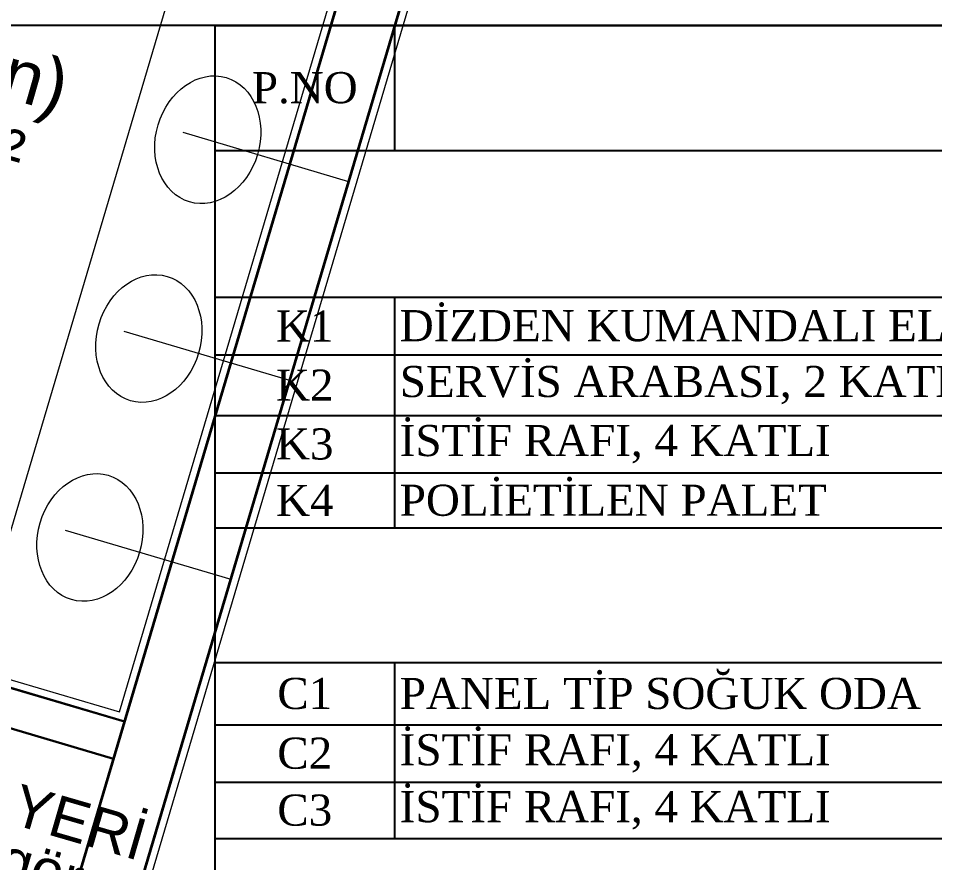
# Model space of a CAD drawing. Header units: millimetres. Extents: x 62878 to 70819, y -67946 to -61850.
# Drawn here: x 68203.7 to 68557, y -64620.7 to -64295 of the extents above; entities that cross this region are included whole.
import ezdxf
from ezdxf.enums import TextEntityAlignment as Align

# ---------------------------------------------------------------- set-up
doc = ezdxf.new("R2010")
doc.units = ezdxf.units.MM
doc.layers.add('alan hesabı1', color=7, linetype='Continuous', plot=False)
for name, color, linetype in [('Alan yazısı 2', 6, 'Continuous'), ('MAH-ADI 1', 12, 'Continuous'), ('MAH-ADI 2', 11, 'Continuous')]:
    doc.layers.add(name, color=color, linetype=linetype)
for name, color, linetype, lineweight in [('DOGRAMA', 171, 'Continuous', 0), ('DUVAR-GAZBETON', 84, 'Continuous', 35), ('DUVAR-yeni', 3, 'Continuous', 30), ('SIVA(yeni)', 2, 'Continuous', 9), ('TEFRİŞ-yeni', 53, 'Continuous', 9)]:
    doc.layers.add(name, color=color, linetype=linetype, lineweight=lineweight)
doc.styles.add('bold', font='arial.ttf', dxfattribs={"height": 10})
doc.styles.add('Halil 1', font='times.ttf', dxfattribs={"height": 12})

# ---------------------------------------------------------------- blocks, each defined once
blk = doc.blocks.new('*T151')
at = {"color": 0, "linetype": 'ByBlock', "lineweight": -2, "transparency": 16777216}
for p, q in [((0, 0), (804.29, 0)), ((0, 0), (0, -2461.36)), ((69.26, 0), (69.26, -48.15)), ((593.52, 0), (593.52, -48.15)), ((741.26, 0), (741.26, -48.15)), ((804.29, 0), (804.29, -2461.36)), ((0, -48.15), (804.29, -48.15)), ((0, -104.82), (804.29, -104.82)), ((69.26, -104.82), (69.26, -193.79)), ((593.52, -104.82), (593.52, -193.79)), ((741.26, -104.82), (741.26, -193.79)), ((0, -126.98), (804.29, -126.98)), ((0, -150.38), (804.29, -150.38)), ((0, -172.53), (804.29, -172.53)), ((0, -193.79), (804.29, -193.79)), ((0, -245.7), (804.29, -245.7)), ((69.26, -245.7), (69.26, -313.53)), ((593.52, -245.7), (593.52, -313.53)), ((741.26, -245.7), (741.26, -313.53)), ((0, -269.65), (804.29, -269.65)), ((0, -291.8), (804.29, -291.8)), ((0, -313.53), (804.29, -313.53)), ((0, -365.45), (804.29, -365.45)), ((69.26, -365.45), (69.26, -430.66)), ((593.52, -365.45), (593.52, -430.66)), ((741.26, -365.45), (741.26, -430.66)), ((0, -387.19), (804.29, -387.19)), ((0, -408.92), (804.29, -408.92)), ((0, -430.66), (804.29, -430.66)), ((0, -483.49), (804.29, -483.49)), ((69.26, -483.49), (69.26, -614.68)), ((593.52, -483.49), (593.52, -614.68)), ((741.26, -483.49), (741.26, -614.68)), ((0, -505.65), (804.29, -505.65)), ((0, -527.38), (804.29, -527.38)), ((0, -549.54), (804.29, -549.54)), ((0, -571.27), (804.29, -571.27)), ((0, -592.52), (804.29, -592.52)), ((0, -614.68), (804.29, -614.68)), ((0, -666.6), (804.29, -666.6)), ((69.26, -666.6), (69.26, -800.39)), ((593.52, -666.6), (593.52, -800.39)), ((741.26, -666.6), (741.26, -800.39)), ((0, -688.76), (804.29, -688.76)), ((0, -710.92), (804.29, -710.92)), ((0, -733.08), (804.29, -733.08)), ((0, -755.24), (804.29, -755.24)), ((0, -778.23), (804.29, -778.23)), ((0, -800.39), (804.29, -800.39)), ((0, -853.21), (804.29, -853.21)), ((69.26, -853.21), (69.26, -1263.06)), ((593.52, -853.21), (593.52, -1263.06)), ((741.26, -853.21), (741.26, -1263.06)), ((0, -875.37), (804.29, -875.37)), ((0, -897.11), (804.29, -897.11)), ((0, -918.84), (804.29, -918.84)), ((0, -941), (804.29, -941)), ((0, -962.26), (804.29, -962.26)), ((0, -983.51), (804.29, -983.51)), ((0, -1005.25), (804.29, -1005.25)), ((0, -1026.5), (804.29, -1026.5)), ((0, -1047.75), (804.29, -1047.75)), ((0, -1069.49), (804.29, -1069.49)), ((0, -1090.74), (804.29, -1090.74)), ((0, -1111.99), (804.29, -1111.99)), ((0, -1133.24), (804.29, -1133.24)), ((0, -1154.5), (804.29, -1154.5)), ((0, -1176.23), (804.29, -1176.23)), ((0, -1197.48), (804.29, -1197.48)), ((0, -1218.74), (804.29, -1218.74)), ((0, -1240.9), (804.29, -1240.9)), ((0, -1263.06), (804.29, -1263.06)), ((0, -1314.98), (804.29, -1314.98)), ((69.26, -1314.98), (69.26, -1465.62)), ((593.52, -1314.98), (593.52, -1465.62)), ((741.26, -1314.98), (741.26, -1465.62)), ((0, -1336.23), (804.29, -1336.23)), ((0, -1357.96), (804.29, -1357.96)), ((0, -1379.22), (804.29, -1379.22)), ((0, -1400.47), (804.29, -1400.47)), ((0, -1422.21), (804.29, -1422.21)), ((0, -1444.37), (804.29, -1444.37)), ((0, -1465.62), (804.29, -1465.62)), ((0, -1517.54), (804.29, -1517.54)), ((69.26, -1517.54), (69.26, -2000.61)), ((593.52, -1517.54), (593.52, -2000.61)), ((741.26, -1517.54), (741.26, -2000.61)), ((0, -1538.79), (804.29, -1538.79)), ((0, -1560.53), (804.29, -1560.53)), ((0, -1582.69), (804.29, -1582.69)), ((0, -1604.42), (804.29, -1604.42)), ((0, -1626.16), (804.29, -1626.16)), ((0, -1648.32), (804.29, -1648.32)), ((0, -1670.48), (804.29, -1670.48)), ((0, -1691.73), (804.29, -1691.73)), ((0, -1713.47), (804.29, -1713.47)), ((0, -1735.63), (804.29, -1735.63)), ((0, -1756.88), (804.29, -1756.88)), ((0, -1779.02), (804.29, -1779.02)), ((0, -1801.18), (804.29, -1801.18)), ((0, -1823.34), (804.29, -1823.34)), ((0, -1845.5), (804.29, -1845.5)), ((0, -1868.07), (804.29, -1868.07)), ((0, -1889.81), (804.29, -1889.81)), ((0, -1911.97), (804.29, -1911.97)), ((0, -1934.13), (804.29, -1934.13)), ((0, -1956.29), (804.29, -1956.29)), ((0, -1978.45), (804.29, -1978.45)), ((0, -2000.61), (804.29, -2000.61)), ((0, -2056.12), (804.29, -2056.12)), ((69.26, -2056.12), (69.26, -2342.09)), ((593.52, -2056.12), (593.52, -2342.09)), ((741.26, -2056.12), (741.26, -2342.09)), ((0, -2078.28), (804.29, -2078.28)), ((0, -2102.35), (804.29, -2102.35)), ((0, -2124.5), (804.29, -2124.5)), ((0, -2146.66), (804.29, -2146.66)), ((0, -2168.39), (804.29, -2168.39)), ((0, -2189.65), (804.29, -2189.65)), ((0, -2211.38), (804.29, -2211.38)), ((0, -2233.95), (804.29, -2233.95)), ((0, -2255.69), (804.29, -2255.69)), ((0, -2277.85), (804.29, -2277.85)), ((0, -2299.1), (804.29, -2299.1)), ((0, -2320.83), (804.29, -2320.83)), ((0, -2342.09), (804.29, -2342.09)), ((0, -2397.61), (804.29, -2397.61)), ((69.26, -2397.61), (69.26, -2461.36)), ((593.52, -2397.61), (593.52, -2461.36)), ((741.26, -2397.61), (741.26, -2461.36)), ((0, -2418.86), (804.29, -2418.86)), ((0, -2440.11), (804.29, -2440.11)), ((0, -2461.36), (804.29, -2461.36))]:
    blk.add_line(p, q, dxfattribs=at)
at = {"color": 0, "transparency": 16777216, "style": 'Halil 1'}
for s, insert, char_height, width, attachment_point in [('ÖLÇÜ', (667.39, -24.08), 12, 117.7366, 5), ('ÜRÜN ADI', (331.39, -24.08), 12, 494.2651, 5), ('P.NO', (34.63, -24.08), 12, 39.2572, 5), ('AD.', (772.78, -24.08), 12, 33.0341, 5), ('KURU DEPO', (402.15, -76.48), 20, 774.293, 5), ('DİZDEN KUMANDALI EL YIKAMA LAVABOSU', (71.26, -115.9), 12, 520.2651, 4), ('K1', (34.63, -115.9), 12, 65.2572, 5), ('1', (772.78, -115.9), 12, 59.0341, 5), ('SERVİS ARABASI, 2 KATLI ', (71.26, -138.68), 12, 520.2651, 4), ('K2', (34.63, -138.68), 12, 65.2572, 5), ('1', (772.78, -138.68), 12, 59.0341, 5), ('İSTİF RAFI, 4 KATLI', (71.26, -161.46), 12, 520.2651, 4), ('K3', (34.63, -161.46), 12, 65.2572, 5), ('6', (772.78, -161.46), 12, 59.0341, 5), ('POLİETİLEN PALET', (71.26, -183.16), 12, 520.2651, 4), ('K4', (34.63, -183.16), 12, 65.2572, 5), ('2', (772.78, -183.16), 12, 59.0341, 5), ('SOĞUK ODA', (402.15, -219.75), 20, 800.293, 5), ('PANEL TİP SOĞUK ODA ', (71.26, -257.68), 12, 520.2651, 4), ('C1', (34.63, -257.68), 12, 65.2572, 5), ('1', (772.78, -257.68), 12, 59.0341, 5), ('İSTİF RAFI, 4 KATLI', (71.26, -280.72), 12, 520.2651, 4), ('C2', (34.63, -280.72), 12, 65.2572, 5), ('3', (772.78, -280.72), 12, 59.0341, 5), ('İSTİF RAFI, 4 KATLI', (71.26, -302.67), 12, 520.2651, 4), ('C3', (34.63, -302.67), 12, 65.2572, 5), ('3', (772.78, -302.67), 12, 59.0341, 5), ('DERİN DONDURUCU ODA', (402.15, -339.49), 20, 800.293, 5), ('PANEL TİP DERİN DONDURUCU ODA ', (71.26, -376.32), 12, 520.2651, 4), ('F1', (34.63, -376.32), 12, 65.2572, 5), ('1', (772.78, -376.32), 12, 59.0341, 5), ('İSTİF RAFI, 4 KATLI ', (71.26, -398.06), 12, 520.2651, 4), ('F2', (34.63, -398.06), 12, 65.2572, 5), ('3', (772.78, -398.06), 12, 59.0341, 5), ('İSTİF RAFI, 4 KATLI', (71.26, -419.79), 12, 520.2651, 4), ('F3', (34.63, -419.79), 12, 65.2572, 5), ('3', (772.78, -419.79), 12, 59.0341, 5), ('SEBZE HAZIRLIK ', (402.15, -457.07), 20, 800.293, 5), ('ÇALIŞMA TEZGAHI, TABAN RAFLI', (71.26, -494.57), 12, 520.2651, 4), ('G1', (34.63, -494.57), 12, 65.2572, 5), ('1', (772.78, -494.57), 12, 59.0341, 5), ('G2', (34.63, -516.52), 12, 65.2572, 5), ('SEBZE YIKAMA TEZGAHI', (71.26, -516.52), 12, 520.2651, 4), ('1', (772.78, -516.52), 12, 59.0341, 5), ('ÇİFT EVYELİ ÇALIŞMA TEZGAHI', (71.26, -538.46), 12, 520.2651, 4), ('G3', (34.63, -538.46), 12, 65.2572, 5), ('1', (772.78, -538.46), 12, 59.0341, 5), ('G4', (34.63, -560.41), 12, 65.2572, 5), ('ÇALIŞMA TEZGAHI, TABAN RAFLI', (71.26, -560.41), 12, 520.2651, 4), ('1', (772.78, -560.41), 12, 59.0341, 5), ('G5', (34.63, -581.9), 12, 65.2572, 5), ('SEBZE DOĞRAMA MAKİNASI ', (71.26, -581.9), 12, 520.2651, 4), ('1', (772.78, -581.9), 12, 59.0341, 5), ('POLİETİLEN TABLALI ÇALIŞMA TEZGAHI, ÇEKMECELİ ', (71.26, -603.6), 12, 520.2651, 4), ('G6', (34.63, -603.6), 12, 65.2572, 5), ('1', (772.78, -603.6), 12, 59.0341, 5), ('ET HAZIRLIK', (402.15, -640.64), 20, 800.293, 5), ('TEK EVYELİ ÇALIŞMA TEZGAHI ', (71.26, -677.68), 12, 520.2651, 4), ('E1', (34.63, -677.68), 12, 65.2572, 5), ('1', (772.78, -677.68), 12, 59.0341, 5), ('POLİETİLEN TABLALI ÇALIŞMA TEZGAHI, .ÇEKMECELİ ', (71.26, -699.84), 12, 520.2651, 4), ('E2', (34.63, -699.84), 12, 65.2572, 5), ('1', (772.78, -699.84), 12, 59.0341, 5), ('E3', (34.63, -722), 12, 65.2572, 5), ('ÇALIŞMA TEZGAHI, TABAN RAFLI ', (71.26, -722), 12, 520.2651, 4), ('1', (772.78, -722), 12, 59.0341, 5), ('E4', (34.63, -744.16), 12, 65.2572, 5), ('ET KIYMA MAKİNASI ', (71.26, -744.16), 12, 520.2651, 4), ('1', (772.78, -744.16), 12, 59.0341, 5), ('HAMUR (KÖFTE) YOĞURMA MAKİNASI ', (71.26, -766.73), 12, 520.2651, 4), ('E5', (34.63, -766.73), 12, 65.2572, 5), ('1', (772.78, -766.73), 12, 59.0341, 5), ('HAREKETLİ ÇALIŞMA TEZGAHI, TABAN RAFLI ', (71.26, -789.31), 12, 520.2651, 4), ('E6', (34.63, -789.31), 12, 65.2572, 5), ('1', (772.78, -789.31), 12, 59.0341, 5), ('HAMUR HAZIRLIK', (402.15, -826.8), 20, 800.293, 5), ('H1', (34.63, -864.29), 12, 65.2572, 5), ('PATISERRIE FIRINI ', (71.26, -864.29), 12, 520.2651, 4), ('1', (772.78, -864.29), 12, 59.0341, 5), ('YER OCAĞI ', (71.26, -886.24), 12, 520.2651, 4), ('H2', (34.63, -886.24), 12, 65.2572, 5), ('1', (772.78, -886.24), 12, 59.0341, 5), ('DAVLUMBAZ, DUVAR TİPİ, FİLTRELİ ', (71.26, -907.98), 12, 520.2651, 4), ('H3', (34.63, -907.98), 12, 65.2572, 5), ('1', (772.78, -907.98), 12, 59.0341, 5), ('TEK EVYELİ ÇALIŞMA TEZGAHI ', (71.26, -929.92), 12, 520.2651, 4), ('H3A', (34.63, -929.92), 12, 65.2572, 5), ('1', (772.78, -929.92), 12, 59.0341, 5), ('H4', (34.63, -951.63), 12, 65.2572, 5), ('ÇALIŞMA TEZGAHI, TABAN RAFLI', (71.26, -951.63), 12, 520.2651, 4), ('1', (772.78, -951.63), 12, 59.0341, 5), ('H5', (34.63, -972.88), 12, 65.2572, 5), ('DUVAR RAFI ', (71.26, -972.88), 12, 520.2651, 4), ('1', (772.78, -972.88), 12, 59.0341, 5), ('DEPO TİPİ BUZDOLABI, TEK KAPILI ', (71.26, -994.38), 12, 520.2651, 4), ('H6', (34.63, -994.38), 12, 65.2572, 5), ('2', (772.78, -994.38), 12, 59.0341, 5), ('HAMUR YOĞURMA MAKİNASI ', (71.26, -1015.87), 12, 520.2651, 4), ('H7', (34.63, -1015.87), 12, 65.2572, 5), ('1', (772.78, -1015.87), 12, 59.0341, 5), ('PLANET MİKSER ', (71.26, -1037.12), 12, 520.2651, 4), ('H8', (34.63, -1037.12), 12, 65.2572, 5), ('1', (772.78, -1037.12), 12, 59.0341, 5), ('İSTİF RAFI, 4 KATLI ', (71.26, -1058.62), 12, 520.2651, 4), ('H9', (34.63, -1058.62), 12, 65.2572, 5), ('1', (772.78, -1058.62), 12, 59.0341, 5), ('H10', (34.63, -1080.11), 12, 65.2572, 5), ('ÇALIŞMA TEZGAHI, TABAN VE ARA RAFLI,DOLAPLI', (71.26, -1080.11), 12, 520.2651, 4), ('1', (772.78, -1080.11), 12, 59.0341, 5), ('H11', (34.63, -1101.36), 12, 65.2572, 5), ('TARTI ', (71.26, -1101.36), 12, 520.2651, 4), ('1', (772.78, -1101.36), 12, 59.0341, 5), ('MERMER TABLALI ÇALIŞMA TEZGAHI, TABAN RAFLI ', (71.26, -1122.62), 12, 520.2651, 4), ('H12', (34.63, -1122.62), 12, 65.2572, 5), ('1', (772.78, -1122.62), 12, 59.0341, 5), ('ÇALIŞMA TEZGAHI, TABAN VE ARA RAFLI,DOLAPLI', (71.26, -1143.87), 12, 520.2651, 4), ('H13', (34.63, -1143.87), 12, 65.2572, 5), ('1', (772.78, -1143.87), 12, 59.0341, 5), ('MİKSER, SETÜSTÜ ', (71.26, -1165.36), 12, 520.2651, 4), ('H14', (34.63, -1165.36), 12, 65.2572, 5), ('1', (772.78, -1165.36), 12, 59.0341, 5), ('MERMER TABLALI ÇALIŞMA TEZGAHI', (71.26, -1186.86), 12, 520.2651, 4), ('H15', (34.63, -1186.86), 12, 65.2572, 5), ('1', (772.78, -1186.86), 12, 59.0341, 5), ('UN ŞEKER ARABASI', (71.26, -1208.11), 12, 520.2651, 4), ('H16', (34.63, -1208.11), 12, 65.2572, 5), ('2', (772.78, -1208.11), 12, 59.0341, 5), ('HAREKETLİ ÇALIŞMA TEZGAHI, TABAN RAFLI ', (71.26, -1229.82), 12, 520.2651, 4), ('H17', (34.63, -1229.82), 12, 65.2572, 5), ('1', (772.78, -1229.82), 12, 59.0341, 5), ('TEPSİ TAŞIMA ARABASI ', (71.26, -1251.98), 12, 520.2651, 4), ('H18', (34.63, -1251.98), 12, 65.2572, 5), ('2', (772.78, -1251.98), 12, 59.0341, 5), ('SICAK MUTFAK', (402.15, -1289.02), 20, 800.293, 5), ('YER OCAĞI ', (71.26, -1325.6), 12, 520.2651, 4), ('M1', (34.63, -1325.6), 12, 65.2572, 5), ('5', (772.78, -1325.6), 12, 59.0341, 5), ('DAVLUMBAZ, DUVAR TİPİ, FİLTRELİ ', (71.26, -1347.1), 12, 520.2651, 4), ('M2', (34.63, -1347.1), 12, 65.2572, 5), ('1', (772.78, -1347.1), 12, 59.0341, 5), ('M3', (34.63, -1368.59), 12, 65.2572, 5), ('YEMEK FIRINI', (71.26, -1368.59), 12, 520.2651, 4), ('1', (772.78, -1368.59), 12, 59.0341, 5), ('M3A', (34.63, -1389.84), 12, 65.2572, 5), ('FIRIN ARABASI ', (71.26, -1389.84), 12, 520.2651, 4), ('1', (772.78, -1389.84), 12, 59.0341, 5), ('DAVLUMBAZ, DUVAR TİPİ', (71.26, -1411.34), 12, 520.2651, 4), ('M4', (34.63, -1411.34), 12, 65.2572, 5), ('1', (772.78, -1411.34), 12, 59.0341, 5), ('TEK EVYELİ ÇALIŞMA TEZGAHI', (71.26, -1433.29), 12, 520.2651, 4), ('M5', (34.63, -1433.29), 12, 65.2572, 5), ('1', (772.78, -1433.29), 12, 59.0341, 5), ('ÇALIŞMA TEZGAHI, TABAN VE ARA RAFLI ', (71.26, -1454.99), 12, 520.2651, 4), ('M6', (34.63, -1454.99), 12, 65.2572, 5), ('1', (772.78, -1454.99), 12, 59.0341, 5), ('SERVİS HATTI', (402.15, -1491.58), 20, 800.293, 5), ('BARDAK ÜNİTESİ', (71.26, -1528.16), 12, 520.2651, 4), ('S1', (34.63, -1528.16), 12, 65.2572, 5), ('1', (772.78, -1528.16), 12, 59.0341, 5), ('S2', (34.63, -1549.66), 12, 65.2572, 5), ('KUVER ÜNİTESİ ', (71.26, -1549.66), 12, 520.2651, 4), ('1', (772.78, -1549.66), 12, 59.0341, 5), ('SERVİS TEZGAHI', (71.26, -1571.61), 12, 520.2651, 4), ('S3', (34.63, -1571.61), 12, 65.2572, 5), ('2', (772.78, -1571.61), 12, 59.0341, 5), ('SICAK YEMEK SERVİS ÜNİTESİ ', (71.26, -1593.55), 12, 520.2651, 4), ('S4', (34.63, -1593.55), 12, 65.2572, 5), ('1', (772.78, -1593.55), 12, 59.0341, 5), ('S5', (34.63, -1615.29), 12, 65.2572, 5), ('DAVLUMBAZ', (71.26, -1615.29), 12, 520.2651, 4), ('1', (772.78, -1615.29), 12, 59.0341, 5), ('İÇECEK DOLABI ', (71.26, -1637.24), 12, 520.2651, 4), ('S6', (34.63, -1637.24), 12, 65.2572, 5), ('1', (772.78, -1637.24), 12, 59.0341, 5), ('S7', (34.63, -1659.4), 12, 65.2572, 5), ('SALATBAR ', (71.26, -1659.4), 12, 520.2651, 4), ('1', (772.78, -1659.4), 12, 59.0341, 5), ('S8', (34.63, -1681.1), 12, 65.2572, 5), ('KASA TEZGAHI', (71.26, -1681.1), 12, 520.2651, 4), ('1', (772.78, -1681.1), 12, 59.0341, 5), ('FIRIN TEZGAHI, TABAN RAFLI', (71.26, -1702.6), 12, 520.2651, 4), ('S9', (34.63, -1702.6), 12, 65.2572, 5), ('1', (772.78, -1702.6), 12, 59.0341, 5), ('PİZZA FIRINI, ÇİFT KATLI, ELK.', (71.26, -1724.55), 12, 520.2651, 4), ('S10', (34.63, -1724.55), 12, 65.2572, 5), ('1', (772.78, -1724.55), 12, 59.0341, 5), ('S11', (34.63, -1746.25), 12, 65.2572, 5), ('ÇALIŞMA TEZGAHI, TABAN VE ARA RAFLI, DOLAPLI ', (71.26, -1746.25), 12, 520.2651, 4), ('1', (772.78, -1746.25), 12, 59.0341, 5), ('DÖNER OCAĞI, 4 RADYANLI, GAZLI ', (71.26, -1767.95), 12, 520.2651, 4), ('S12', (34.63, -1767.95), 12, 65.2572, 5), ('1', (772.78, -1767.95), 12, 59.0341, 5), ('CİHAZALTI BUZDOLABI, ÇİFT SIRA ÇEKMECELİ ', (71.26, -1790.1), 12, 520.2651, 4), ('S13', (34.63, -1790.1), 12, 65.2572, 5), ('1', (772.78, -1790.1), 12, 59.0341, 5), ('4 AÇIK ALEVLİ OCAK, GAZLI, SETÜSTÜ ', (71.26, -1812.26), 12, 520.2651, 4), ('S14', (34.63, -1812.26), 12, 65.2572, 5), ('1', (772.78, -1812.26), 12, 59.0341, 5), ('MAKARNA PİŞİRİCİ, ELK., SETÜSTÜ', (71.26, -1834.42), 12, 520.2651, 4), ('S15', (34.63, -1834.42), 12, 65.2572, 5), ('1', (772.78, -1834.42), 12, 59.0341, 5), ('PLATE IZGARA, GAZLI, SETÜSTÜ', (71.26, -1856.79), 12, 520.2651, 4), ('S16', (34.63, -1856.79), 12, 65.2572, 5), ('1', (772.78, -1856.79), 12, 59.0341, 5), ('FRİTÖZ, TEK HAZNELİ, ELK., SETÜSTÜ', (71.26, -1878.94), 12, 520.2651, 4), ('S17', (34.63, -1878.94), 12, 65.2572, 5), ('1', (772.78, -1878.94), 12, 59.0341, 5), ('CİHAZALTI ÇALIŞMA TEZGAHI, TABAN RAFLI, DOLAPLI ', (71.26, -1900.89), 12, 520.2651, 4), ('S18', (34.63, -1900.89), 12, 65.2572, 5), ('1', (772.78, -1900.89), 12, 59.0341, 5), ('TEK EVYELİ ÇALIŞMA TEZGAHI, TABAN RAFLI, DOLAPLI', (71.26, -1923.05), 12, 520.2651, 4), ('S19', (34.63, -1923.05), 12, 65.2572, 5), ('1', (772.78, -1923.05), 12, 59.0341, 5), ('DAVLUMBAZ, DUVAR TİPİ, FİLTRELİ ', (71.26, -1945.21), 12, 520.2651, 4), ('S20', (34.63, -1945.21), 12, 65.2572, 5), ('1', (772.78, -1945.21), 12, 59.0341, 5), ('DEPO TİPİ BUZDOLABI, İKİ KAPILI ', (71.26, -1967.37), 12, 520.2651, 4), ('S21', (34.63, -1967.37), 12, 65.2572, 5), ('1', (772.78, -1967.37), 12, 59.0341, 5), ('ÇALIŞMA TEZGAHI, TABAN VE ARA RAFLI, DOLAPLI', (71.26, -1989.53), 12, 520.2651, 4), ('S22', (34.63, -1989.53), 12, 65.2572, 5), ('4', (772.78, -1989.53), 12, 59.0341, 5), ('BULAŞIK YIKAMA', (402.15, -2028.36), 20, 800.293, 5), ('BULAŞIK SIYIRMA TEZGAHI ', (71.26, -2067.2), 12, 520.2651, 4), ('D1', (34.63, -2067.2), 12, 65.2572, 5), ('1', (772.78, -2067.2), 12, 59.0341, 5), ('TEK EVYELİ BYM GİRİŞ TEZGAHI ', (71.26, -2090.32), 12, 520.2651, 4), ('D2', (34.63, -2090.32), 12, 65.2572, 5), ('1', (772.78, -2090.32), 12, 59.0341, 5), ('ÖN YIKAMA DUŞU ', (71.26, -2113.42), 12, 520.2651, 4), ('D3', (34.63, -2113.42), 12, 65.2572, 5), ('1', (772.78, -2113.42), 12, 59.0341, 5), ('BULAŞIK YIKAMA MAKİNASI, GİYOTİN TİP ', (71.26, -2135.58), 12, 520.2651, 4), ('D4', (34.63, -2135.58), 12, 65.2572, 5), ('1', (772.78, -2135.58), 12, 59.0341, 5), ('DAVLUMBAZ, DUVAR TİPİ', (71.26, -2157.53), 12, 520.2651, 4), ('D5', (34.63, -2157.53), 12, 65.2572, 5), ('1', (772.78, -2157.53), 12, 59.0341, 5), ('BYM ÇIKIŞ TEZGAHI ', (71.26, -2179.02), 12, 520.2651, 4), ('D6', (34.63, -2179.02), 12, 65.2572, 5), ('1', (772.78, -2179.02), 12, 59.0341, 5), ('KAZAN YIKAMA EVYESİ ', (71.26, -2200.51), 12, 520.2651, 4), ('D7', (34.63, -2200.51), 12, 65.2572, 5), ('1', (772.78, -2200.51), 12, 59.0341, 5), ('ÖN YIKAMA DUŞU, DUVARA MONTE ', (71.26, -2222.67), 12, 520.2651, 4), ('D8', (34.63, -2222.67), 12, 65.2572, 5), ('1', (772.78, -2222.67), 12, 59.0341, 5), ('DAVLUMBAZ, DUVAR TİPİ ', (71.26, -2244.82), 12, 520.2651, 4), ('D9', (34.63, -2244.82), 12, 65.2572, 5), ('1', (772.78, -2244.82), 12, 59.0341, 5), ('D10', (34.63, -2266.77), 12, 65.2572, 5), ('ÇALIŞMA TEZGAHI, TABAN RAFLI ', (71.26, -2266.77), 12, 520.2651, 4), ('1', (772.78, -2266.77), 12, 59.0341, 5), ('KAZAN TAŞIMA ARABASI ', (71.26, -2288.47), 12, 520.2651, 4), ('D11', (34.63, -2288.47), 12, 65.2572, 5), ('1', (772.78, -2288.47), 12, 59.0341, 5), ('İSTİF RAFI, 4 KATLI', (71.26, -2309.97), 12, 520.2651, 4), ('D12', (34.63, -2309.97), 12, 65.2572, 5), ('9', (772.78, -2309.97), 12, 59.0341, 5), ('TEPSİ TOPLAMA ARABASI ', (71.26, -2331.46), 12, 520.2651, 4), ('D13', (34.63, -2331.46), 12, 65.2572, 5), ('9', (772.78, -2331.46), 12, 59.0341, 5), ('YER IZGARASI', (402.15, -2369.85), 20, 800.293, 5), ('Y1', (34.63, -2408.23), 12, 65.2572, 5), ('YER IZGARASI', (71.26, -2408.23), 12, 520.2651, 4), ('4', (772.78, -2408.23), 12, 59.0341, 5), ('Y2', (34.63, -2429.48), 12, 65.2572, 5), ('YER IZGARASI', (71.26, -2429.48), 12, 520.2651, 4), ('10', (772.78, -2429.48), 12, 59.0341, 5), ('Y3', (34.63, -2450.74), 12, 65.2572, 5), ('YER IZGARASI', (71.26, -2450.74), 12, 520.2651, 4), ('2', (772.78, -2450.74), 12, 59.0341, 5)]:
    blk.add_mtext(s, dxfattribs=dict(at, insert=insert, char_height=char_height, width=width, attachment_point=attachment_point))

msp = doc.modelspace()

# ---------------------------------------------------------------- linework, layer by layer
msp.add_lwpolyline([(68896.02, -63031.44), (69030.26, -63071.18), (69185.28, -62547.65), (68893, -62461.11, 1.044368), (68063.2, -62298.73, 0.204375), (63106.96, -62494.78, 0.353953), (62932.94, -62997.83), (63753.18, -65779.6), (64154.95, -67142.15), (65336.72, -66792.62), (65336.7, -66829.11), (65270.54, -66829.07, 0.626789), (65270.2, -67369.07), (65531.84, -67369.23, 0.926242), (66130.09, -67369.61), (66391.73, -67369.77, 0.626743), (66392.07, -66829.77), (66326.15, -66829.73), (66326.17, -66793.24), (67506.16, -67144.13), (68467.02, -63899.09), (68625.2, -63946.04), (68896.02, -63031.42)], format="xyb")
msp.add_lwpolyline([(64988.8, -67217.8), (69083.8, -67217.8), (69083.8, -64297.8), (64988.8, -64297.8)], close=True)
at = {"layer": 'alan hesabı1'}
msp.add_lwpolyline([(67776.82, -64578.94), (67784.88, -64551.72), (67689.08, -64523.35), (67798.91, -64157.89), (68089.82, -64244.03), (68200.59, -63870.09), (68361.56, -63917.76), (68352.64, -63947.86), (68421.8, -63968.34), (68244.68, -64566.26), (68009.77, -64496.7), (67968.59, -64635.73)], close=True, dxfattribs=at)
at = {"layer": 'DOGRAMA', "lineweight": -2}
msp.add_lwpolyline([(66522.14, -66852.65), (67506.16, -67144.13), (68892.83, -62461.06)], dxfattribs=at)
at = {"layer": 'DUVAR-GAZBETON', "ltscale": 0.5}
for p, q in [((68220.15, -64732.61), (68476.19, -63868.23)), ((68209.35, -64685.57), (68424.02, -63960.83))]:
    msp.add_line(p, q, dxfattribs=at)
at = {"layer": 'DUVAR-yeni'}
for p, q in [((68009.77, -64496.7), (68244.68, -64566.26)), ((68019.89, -64515.34), (68240.42, -64580.64))]:
    msp.add_line(p, q, dxfattribs=at)
at = {"layer": 'SIVA(yeni)'}
for p, q in [((68223.82, -64731), (68469.9, -63899.94)), ((68242.66, -64562.53), (68418.07, -63970.37)), ((68007.74, -64492.97), (68242.66, -64562.53))]:
    msp.add_line(p, q, dxfattribs=at)
at = {"layer": 'TEFRİŞ-yeni'}
for p, q in [((68185.13, -64545.5), (68360.54, -63953.33)), ((68267.16, -64338.99), (68331.03, -64357.9)), ((68244.44, -64415.69), (68308.32, -64434.61)), ((68221.72, -64492.4), (68285.61, -64511.32))]:
    msp.add_line(p, q, dxfattribs=at)
for centre in [(68276.75, -64341.83), (68254.03, -64418.53), (68231.3, -64495.24)]:
    msp.add_ellipse(centre, major_axis=(7.1, 23.97), ratio=0.8, dxfattribs=at)

# ---------------------------------------------------------------- block references
msp.add_blockref('*T151', (68279.51, -64297.8))

# ---------------------------------------------------------------- texts
at = {"layer": 'Alan yazısı 2', "style": 'bold'}
msp.add_text('27.61 m²', height=20, rotation=343.9482, dxfattribs=at).set_placement((68152.1, -64333.72), align=Align.MIDDLE_CENTER)
at = {"layer": 'MAH-ADI 1', "style": 'bold'}
for s, p in [('KAZAN BACALARI YERİ', (68132.47, -64577.48)), ('(betonarme kirişlere göre ', (68123.81, -64597.05))]:
    msp.add_text(s, height=16, rotation=343.8022, dxfattribs=at).set_placement(p, align=Align.MIDDLE_CENTER)
at = {"layer": 'MAH-ADI 2', "style": 'bold'}
msp.add_text('WC (kadın)', height=20, rotation=343.9482, dxfattribs=at).set_placement((68154.47, -64302.53), align=Align.MIDDLE_CENTER)

doc.saveas('drawing.dxf')
